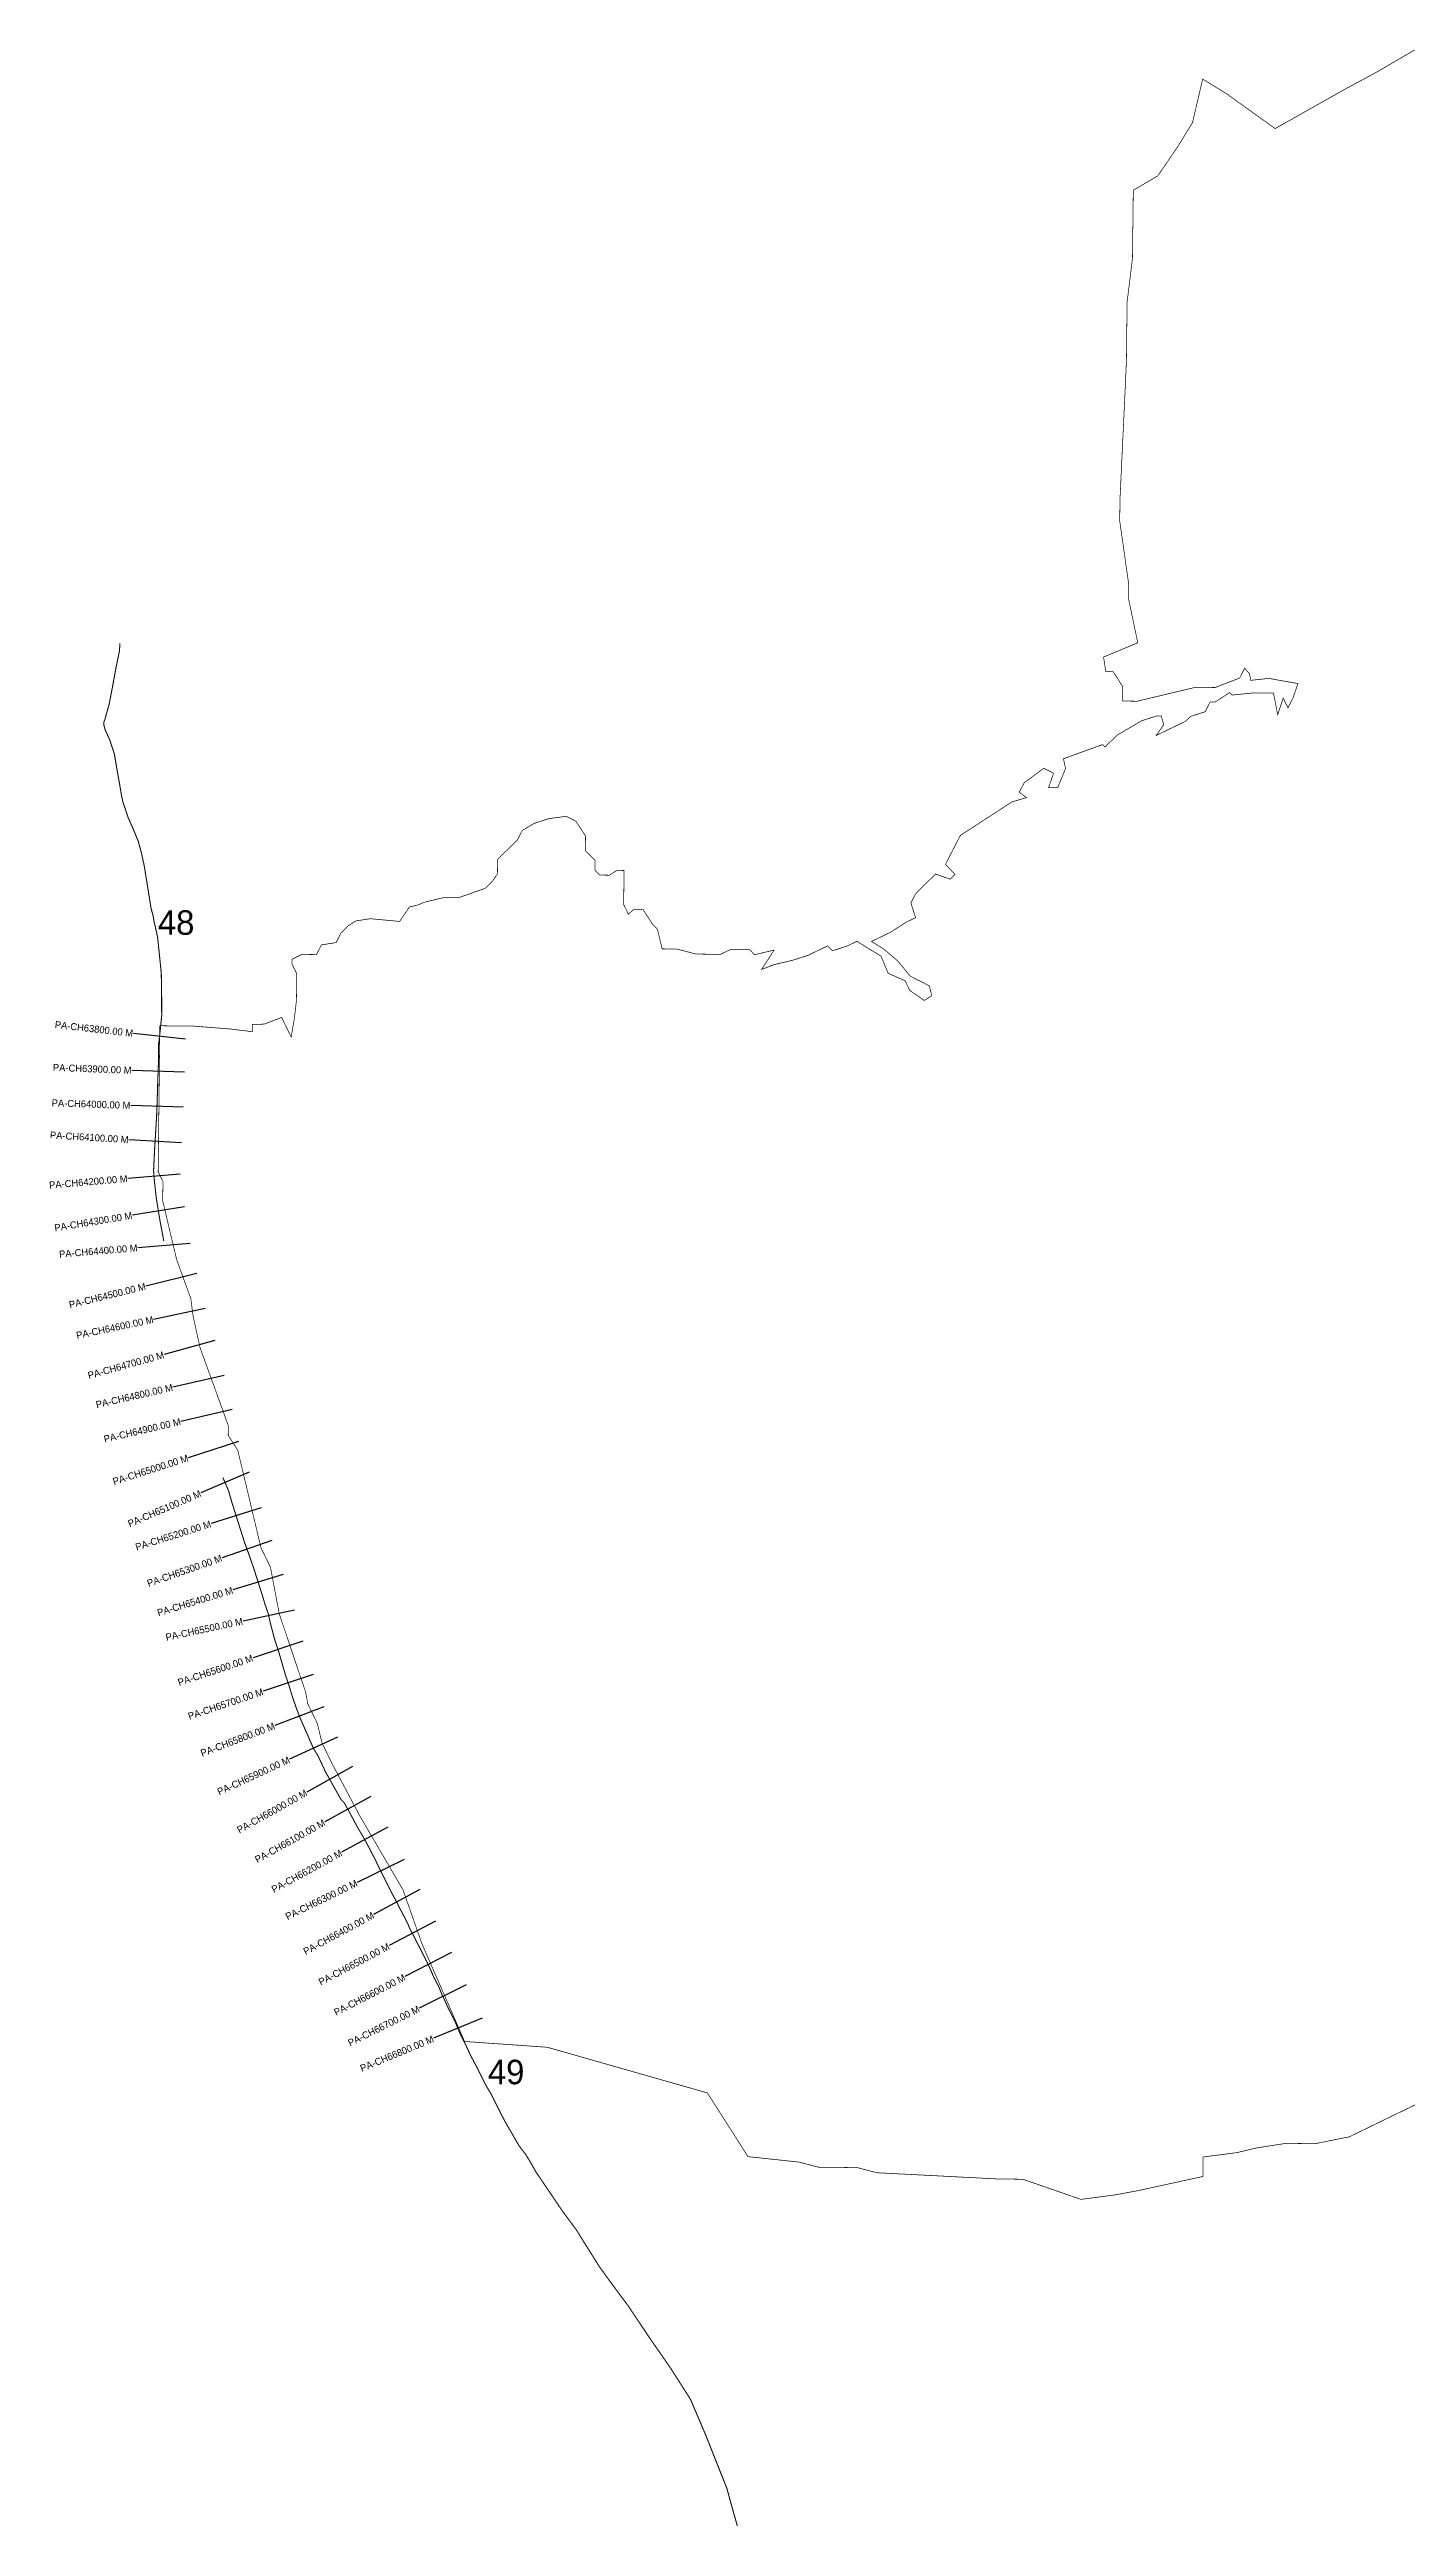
# Model space of a CAD drawing. Header units: metres. Extents: x 259708 to 267836, y 2170940 to 2178259.
# Drawn here: x 259708 to 263579, y 2170940 to 2178008 of the extents above; entities that cross this region are included whole.
import ezdxf
from ezdxf.enums import TextEntityAlignment as Align

# ---------------------------------------------------------------- set-up
doc = ezdxf.new("R2010")
doc.units = ezdxf.units.M
for name, color, linetype in [('CS', 134, 'Continuous'), ('CSMark', 6, 'Continuous'), ('NATURALLY PROTECTED', 3, 'Continuous')]:
    doc.layers.add(name, color=color, linetype=linetype)

msp = doc.modelspace()

# ---------------------------------------------------------------- linework, layer by layer
at = {"color": 6, "const_width": 2}
for points in [[(260022.3, 2175222.3), (260119.5, 2175221.2), (260223.6, 2175213.1), (260286, 2175205.4), (260286.2, 2175226.2), (260320, 2175227), (260369.8, 2175246.1), (260396.9, 2175190.2), (260406.1, 2175243), (260412, 2175294.2), (260412.9, 2175370.6), (260399.3, 2175398.5), (260399.5, 2175412.4), (260427.4, 2175426), (260469.1, 2175425.5), (260483.3, 2175453.1), (260525, 2175459.6), (260539.2, 2175487.2), (260560.3, 2175507.8), (260581.3, 2175521.4), (260623, 2175527.9), (260706.2, 2175520), (260734.5, 2175561.3), (260759.7, 2175567.4), (260776.3, 2175574.7), (260832, 2175588), (260873.7, 2175587.5), (260950.3, 2175614.4), (260971.4, 2175635), (260985.5, 2175655.7), (260986, 2175697.3), (261042.2, 2175752.2), (261056.4, 2175779.8), (261091.4, 2175800.3), (261133.2, 2175813.7), (261181.9, 2175820), (261209.5, 2175805.8), (261236.8, 2175763.9), (261236.3, 2175722.2), (261263.7, 2175694.1), (261263.4, 2175666.3), (261277.1, 2175652.3), (261304.9, 2175652), (261325.9, 2175665.6), (261346.7, 2175665.4), (261345.6, 2175568.2), (261353.4, 2175552.2), (261359.2, 2175540.3), (261373.2, 2175554), (261401, 2175553.7), (261428.3, 2175511.7), (261442, 2175497.6), (261455.3, 2175441.9), (261496.9, 2175441.4), (261552.3, 2175426.9), (261621.7, 2175426.1), (261649.7, 2175439.7), (261705.2, 2175439.1), (261718.9, 2175425), (261774.6, 2175438.3), (261739.3, 2175383.1), (261774.1, 2175396.6), (261829.9, 2175409.9), (261871.7, 2175423.3), (261927.5, 2175450.4), (261941.3, 2175436.3), (261983.1, 2175449.8), (262011, 2175463.3), (262079.9, 2175420.9), (262100.2, 2175372), (262148.6, 2175350.6), (262162.2, 2175322.7), (262203.5, 2175294.5), (262224.5, 2175308.1), (262217.9, 2175336), (262162.7, 2175364.3), (262128.4, 2175406.4), (262087.1, 2175441.6), (262052.7, 2175462.8), (262108.5, 2175490), (262150.5, 2175517.3), (262178.4, 2175530.8), (262165, 2175572.7), (262179.2, 2175600.3), (262235.4, 2175655.2), (262276.9, 2175640.8), (262291, 2175654.5), (262263.5, 2175682.6), (262306.1, 2175765.5), (262453, 2175861), (262494.8, 2175873.4), (262474.2, 2175888.5), (262488.4, 2175916.1), (262544.4, 2175957.1), (262572, 2175942.9), (262557.7, 2175901.5), (262583.8, 2175901.4), (262606.3, 2175956.4), (262600.3, 2175984.3), (262711.8, 2176024.7), (262718.7, 2176017.6), (262753, 2176051.2), (262753.8, 2176052), (262823.7, 2176092.8), (262865.5, 2176106.2), (262879.4, 2176106), (262886.5, 2176081.4), (262864.9, 2176050.7), (262948.7, 2176091.4), (262962.7, 2176105.1), (263004.6, 2176118.5), (263018.8, 2176146.1), (263032.6, 2176145.9), (263074.6, 2176173.2), (263081.5, 2176166.2), (263144, 2176172.4), (263199.6, 2176171.8), (263211.5, 2176109.9), (263227.2, 2176157.6), (263240.8, 2176129.7), (263255, 2176157.3), (263269.3, 2176198.8), (263186.2, 2176213.6), (263134.7, 2176208.1), (263130.8, 2176228.2), (263117.1, 2176242.2), (263102.9, 2176214.6), (263033.1, 2176187.6), (262977.6, 2176188.3), (262810.5, 2176148.5), (262768.8, 2176149), (262769.3, 2176190.7), (262742, 2176232.6), (262721.2, 2176232.9), (262714.7, 2176274.6), (262812.4, 2176315.2), (262786.1, 2176440.4), (262786.5, 2176482.1), (262760.8, 2176662.9), (262761.6, 2176725.4), (262775.3, 2177016.9), (262780, 2177121), (262781.3, 2177238.3), (262781.9, 2177287.6), (262797.2, 2177412.4), (262799.5, 2177606.8), (262869.4, 2177647.7), (262897.6, 2177689), (262925.9, 2177730.4), (262968.3, 2177799.3), (262997.5, 2177924), (263066.5, 2177881.5), (263204.2, 2177782.7), (263403.4, 2177895), (263497.7, 2177946), (263602.6, 2178007.3)], [(263667.5, 2172173.8), (263485.9, 2172085.6), (263443.1, 2172064.8), (263416.1, 2172051.7), (263318.7, 2172032), (263235.4, 2172032.9), (263151.9, 2172020), (263096.2, 2172006.7), (263047.5, 2172000.3), (262998.8, 2171993.9), (262998.2, 2171938.4), (262907.7, 2171918.6), (262836.1, 2171903), (262817.2, 2171898.8), (262747.6, 2171885.8), (262650.2, 2171873), (262484.2, 2171930.5), (262414.8, 2171931.2), (262067.8, 2171949.1), (262012.5, 2171963.6), (261901.4, 2171964.9), (261846, 2171979.4), (261700.3, 2171995), (261584.4, 2172176.9), (261127.6, 2172307.1), (260891.7, 2172323.7), (260769.9, 2172602.9), (260716.1, 2172756.2), (260593.6, 2172965.9), (260512, 2173119.7), (260484.9, 2173175.5), (260471.6, 2173231.2), (260444.5, 2173287.1), (260437.9, 2173321.9), (260423.3, 2173364.7), (260362.7, 2173545.2), (260337.9, 2173677.2), (260316.7, 2173720.7), (260310.7, 2173733), (260244.5, 2174011.5), (260217.2, 2174053.5), (260217.5, 2174081.3), (260171.5, 2174208.5), (260136.8, 2174304.4), (260117, 2174394.9), (260110.6, 2174443.6), (260070.2, 2174555.1), (260040.7, 2174679.4), (260030.5, 2174722.3), (260031.1, 2174777.8), (260017.5, 2174805.7), (260019.4, 2174971.1), (260021.7, 2175168.3), (260022.3, 2175222.3)]]:
    msp.add_lwpolyline(points, dxfattribs=at)
at = {"layer": 'CS'}
for p, q in [((260095.9, 2175183.6), (259946.9, 2175200.6)), ((260092.4, 2175089.5), (259942.5, 2175095.1)), ((260089, 2174989.8), (259939.1, 2174994.9)), ((260083.7, 2174887.9), (259933.9, 2174897.1)), ((260080.4, 2174798.9), (259931, 2174786.4)), ((260092.2, 2174705.5), (259944.2, 2174681.5)), ((260109, 2174601), (259959.5, 2174588.7)), ((260128.1, 2174515.2), (259982.4, 2174479.3)), ((260151.3, 2174415.3), (260004.5, 2174384.5)), ((260179, 2174324.3), (260034.5, 2174284.2)), ((260206, 2174224.7), (260059.8, 2174191.1)), ((260228.5, 2174127.4), (260082.4, 2174093.4)), ((260246.3, 2174035.4), (260103.4, 2173989.7)), ((260277.2, 2173948.4), (260139.4, 2173889.1)), ((260311.4, 2173846.4), (260168.3, 2173801.5)), ((260341.4, 2173753.4), (260199.7, 2173704.2)), ((260374.5, 2173656.1), (260231, 2173612.3)), ((260406.4, 2173554.5), (260259.7, 2173523.4)), ((260430.5, 2173466.3), (260288.3, 2173418.8)), ((260459.3, 2173370.7), (260317.2, 2173322.9)), ((260490.5, 2173278.8), (260350.2, 2173225.5)), ((260528.7, 2173192), (260392.4, 2173129.2)), ((260572.2, 2173108.7), (260441.3, 2173035.5)), ((260623.8, 2173023.2), (260492.7, 2172950.4)), ((260672.8, 2172935.3), (260541, 2172863.6)), ((260719.8, 2172843.3), (260585, 2172777.6)), ((260764.1, 2172757), (260632, 2172685.9)), ((260809.1, 2172667.1), (260676.4, 2172597.1)), ((260854.7, 2172577.2), (260721.4, 2172508.6)), ((260896.6, 2172485.5), (260762.4, 2172418.5)), ((260941.5, 2172390.6), (260803.1, 2172332.8))]:
    msp.add_line(p, q, dxfattribs=at)
at = {"layer": 'NATURALLY PROTECTED', "const_width": 3, "flags": 128}
for points in [[(259908.6, 2176313.3), (259906.8, 2176290.6), (259896.8, 2176242.4), (259887.2, 2176189.2), (259877.6, 2176139.9), (259865.4, 2176096.1), (259862.4, 2176089), (259863, 2176079), (259865.9, 2176067.9), (259880.6, 2176035.2), (259884.1, 2176023.4), (259892.5, 2175998.5), (259899.4, 2175957), (259907.5, 2175912), (259913.1, 2175878.2), (259917.3, 2175859.6), (259927.3, 2175829.7), (259932.1, 2175815.7), (259947.1, 2175782.1), (259960.7, 2175748.5), (259969.5, 2175716.9), (259977.8, 2175678.4), (259987.9, 2175615.8), (259997.1, 2175558.4), (260003, 2175536.4), (260005.8, 2175519.6), (260008.9, 2175507.1), (260016, 2175474.6), (260026.4, 2175372.4), (260027.4, 2175309.6), (260027.6, 2175251), (260023.4, 2175210), (260018.5, 2175166.2), (260018.8, 2175128.9), (260016.6, 2175069.1), (260014.7, 2175010.6), (260013.1, 2174964.4), (260010.7, 2174923.8), (260007.1, 2174865), (260004.4, 2174808.6), (260007.3, 2174773.8), (260012.4, 2174728.9), (260021.9, 2174670.5), (260032.9, 2174611.4), (260033.2, 2174608.2)], [(260202.1, 2173933.1), (260218.5, 2173895.1), (260227.5, 2173863.2), (260239.7, 2173824.6), (260251.3, 2173787.7), (260262.5, 2173752.2), (260270.8, 2173728.1), (260274, 2173720.4), (260279.9, 2173703.6), (260291.3, 2173670.5), (260300.9, 2173640.3), (260306.9, 2173620.7), (260315, 2173596.1), (260323.1, 2173568.7), (260331.9, 2173544.1), (260337.6, 2173517.3), (260343.7, 2173494.3), (260348.5, 2173475.2), (260359.7, 2173441.6), (260368.3, 2173412.5), (260373.8, 2173392.7), (260381.5, 2173366.8), (260391.5, 2173337.2), (260401, 2173306), (260410.7, 2173277.7), (260420.7, 2173251.1), (260431.8, 2173225.6), (260443.4, 2173199.3), (260450.9, 2173181.5), (260462.3, 2173156.8), (260473, 2173139.9), (260494.3, 2173094.4), (260519.2, 2173049.8), (260538.8, 2173014.8), (260548.1, 2173005.1), (260562, 2172980), (260571.4, 2172962.6), (260587, 2172933.4), (260601.3, 2172909.8), (260616.9, 2172881.1), (260626.1, 2172863.1), (260635.8, 2172844.4), (260653, 2172809.1), (260669, 2172777), (260682.3, 2172750.6), (260698.7, 2172720.3), (260708.4, 2172700.6), (260723.5, 2172672.4), (260731.1, 2172656.5), (260734.6, 2172647.6), (260743.8, 2172630.2), (260756, 2172605.7), (260767.2, 2172584.9), (260781, 2172556.6), (260791, 2172537.2), (260801.7, 2172511.7), (260818.5, 2172478.8), (260828, 2172455.1), (260835.6, 2172439.7), (260845.4, 2172418), (260853.2, 2172403.5), (260865.7, 2172377.6), (260878.8, 2172346.2), (260892.8, 2172318.3), (260906.9, 2172287.7), (260923.4, 2172256.5), (260938.6, 2172226.4), (260952.3, 2172198.7), (260967.1, 2172174), (260984.9, 2172138.7), (260999, 2172110.5), (261011.3, 2172087.7), (261030, 2172055.6), (261047.1, 2172026), (261066.1, 2172001.1), (261080, 2171978.6), (261094.5, 2171952.5), (261170.5, 2171840.3), (261210.8, 2171785.7), (261275.8, 2171681.5), (261315.1, 2171627.4), (261358.2, 2171569.5), (261422.3, 2171473.7), (261478.7, 2171392.5), (261536.3, 2171302.2), (261579.3, 2171201.3), (261640.2, 2171047.8), (261660.6, 2170973.4), (261670, 2170941.1)]]:
    msp.add_lwpolyline(points, dxfattribs=at)

# ---------------------------------------------------------------- texts
at = {"char_height": 70, "attachment_point": 1}
for s, insert in [('48', (260016.7, 2175551.9)), ('49', (260958.3, 2172271.5))]:
    msp.add_mtext_dynamic_manual_height_columns(s, width=95.172, gutter_width=1, heights=[0], dxfattribs=dict(at, insert=insert))
at = {"layer": 'CSMark'}
for s, rotation, p in [('PA-CH63800.00 M', 353.50413, (259945.9, 2175200.7)), ('PA-CH63900.00 M', 357.86352, (259941.5, 2175095.1)), ('PA-CH64000.00 M', 358.07391, (259938.1, 2174994.9)), ('PA-CH64100.00 M', 356.48858, (259932.9, 2174897.1)), ('PA-CH64200.00 M', 4.78807, (259930, 2174786.3)), ('PA-CH64300.00 M', 9.21752, (259943.2, 2174681.3)), ('PA-CH64400.00 M', 4.6694, (259958.5, 2174588.7)), ('PA-CH64500.00 M', 13.84592, (259981.5, 2174479.1)), ('PA-CH64600.00 M', 11.84323, (260003.6, 2174384.3)), ('PA-CH64700.00 M', 15.53073, (260033.5, 2174283.9)), ('PA-CH64800.00 M', 12.95014, (260058.8, 2174190.8)), ('PA-CH64900.00 M', 13.10024, (260081.4, 2174093.2)), ('PA-CH65000.00 M', 17.74793, (260102.5, 2173989.4)), ('PA-CH65100.00 M', 23.26146, (260138.5, 2173888.7)), ('PA-CH65200.00 M', 17.42201, (260167.4, 2173801.2)), ('PA-CH65300.00 M', 19.16361, (260198.8, 2173703.9)), ('PA-CH65400.00 M', 16.98852, (260230.1, 2173612)), ('PA-CH65500.00 M', 11.96313, (260258.7, 2173523.2)), ('PA-CH65600.00 M', 18.48028, (260287.3, 2173418.5)), ('PA-CH65700.00 M', 18.5922, (260316.2, 2173322.6)), ('PA-CH65800.00 M', 20.78181, (260349.3, 2173225.2)), ('PA-CH65900.00 M', 24.74138, (260391.5, 2173128.8)), ('PA-CH66000.00 M', 29.18927, (260440.4, 2173035)), ('PA-CH66100.00 M', 29.04687, (260491.8, 2172949.9)), ('PA-CH66200.00 M', 28.54217, (260540.2, 2172863.1)), ('PA-CH66300.00 M', 25.98029, (260584.1, 2172777.1)), ('PA-CH66400.00 M', 28.32688, (260631.2, 2172685.4)), ('PA-CH66500.00 M', 27.81883, (260675.6, 2172596.6)), ('PA-CH66600.00 M', 27.24111, (260720.5, 2172508.1)), ('PA-CH66700.00 M', 26.522, (260761.5, 2172418.1)), ('PA-CH66800.00 M', 22.64977, (260802.2, 2172332.4))]:
    msp.add_text(s, height=20, rotation=rotation, dxfattribs=at).set_placement(p, align=Align.MIDDLE_RIGHT)

doc.saveas('drawing.dxf')
